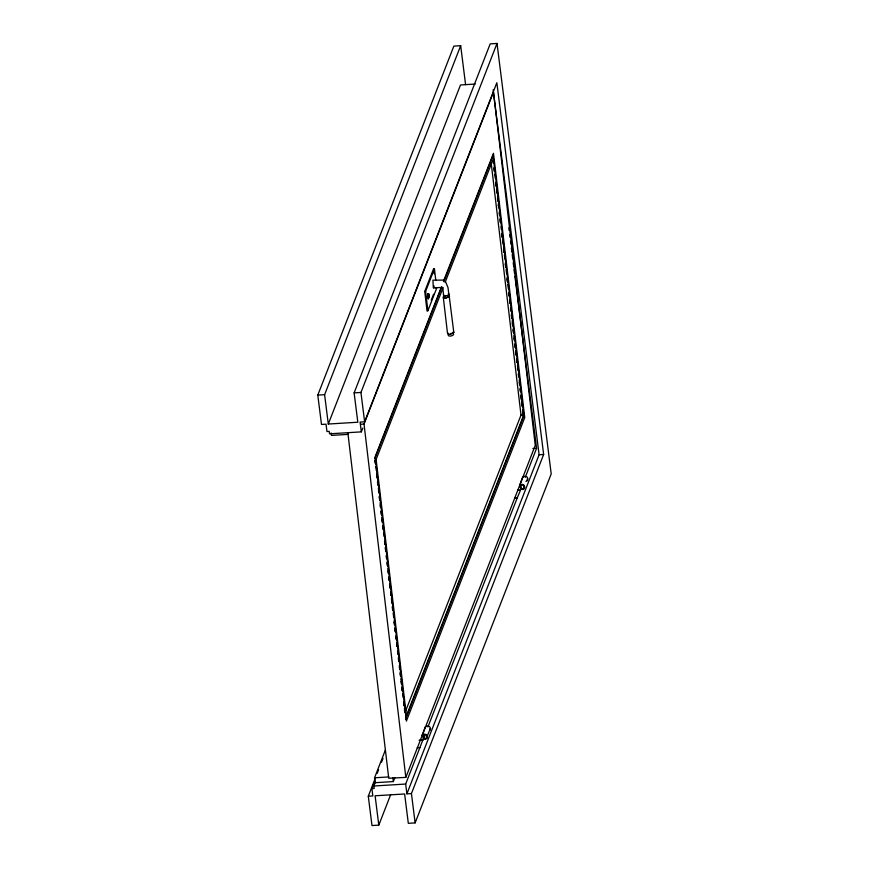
<?xml version="1.0" encoding="UTF-8"?>
<svg xmlns="http://www.w3.org/2000/svg" width="869" height="869" viewBox="0 0 869 869"><rect width="100%" height="100%" fill="white"/><g stroke="black" fill="none" stroke-linecap="round" stroke-linejoin="round"><path stroke-width="1.3" d="M428.841 293.907L428.015 293.961C426.755 301.337 431.741 295.612 427.765 293.852M428.732 297.252L428.2 299.088L428.591 293.809M443.483 280.1L432.914 280.166L433.327 287.791L441.789 287.487M433.827 287.997L434.065 285.912M426.505 738.129L426.158 735.185L424.8 734.653L423.594 735.326L423.942 738.259L425.299 738.802L426.505 738.129L429.221 731.166M429.677 730.003L430.025 728.515M430.079 730.394L430.535 728.483L429.634 726.647L427.906 725.952L425.31 726.788L422.204 735.391M527.048 480.242L527.407 478.754M362.797 428.102L361.33 431.871L329.536 433.816L329.221 431.372L326.95 431.513L326.027 424.181L321.487 424.452L317.793 395.102L453.868 46.1L460.679 45.677L465.588 84.684M375.169 778.559L368.293 796.2L371.986 825.55L378.797 825.137L375.104 795.787L404.628 793.973L408.321 823.323L415.132 822.9L551.207 473.898L497.014 43.45L490.203 43.863L354.128 392.875L357.822 422.225L328.297 424.039L324.604 394.689L460.679 45.677M328.297 424.039L460.505 84.956L475.267 84.043M361.33 431.871L360.092 422.084L364.632 421.802L360.939 392.462L497.014 43.45M364.632 421.802L496.84 82.718L543.646 454.465L411.439 793.549L415.132 822.9M405.834 777.386L364.024 424.072L493.462 92.103L535.271 445.406L405.834 777.386L388.736 778.255L347.828 432.534M435.934 288.182L436.694 288.15L427.885 310.744L427.027 311.015L424.745 291.43L433.653 268.608L434.435 268.771L435.793 280.394M427.885 310.744L425.625 291.365L434.435 268.771M431.241 300.196L433.588 294.189M441.202 287.357L375.136 456.822L406.399 721.074L524.746 417.554L493.473 153.302L443.451 281.36M374.887 458.484L441.865 286.716M443.831 281.665L492.582 156.616M443.147 287.487L376.114 459.419L406.453 715.839M445.113 282.425L493.418 158.538L523.757 414.958L405.584 717.837M368.293 796.2L372.834 795.928L371.91 788.585L374.181 788.444L373.876 786L375.158 782.697L374.55 777.798L385.38 750.023M377.135 773.508L378.612 769.728M381.556 762.167L383.033 758.387M371.91 788.585L374.854 781.025M405.182 712.156L521.009 415.078L491.137 162.688M405.573 719.152L523.518 416.62L522.725 409.886M375.158 782.697L393.331 781.579L394.808 777.788M378.797 825.137L390.626 794.787M519.586 485.63L522.693 477.027L524.072 476.255L527.005 476.885L527.907 478.721L527.45 480.633L525.908 481.491M411.439 793.549L406.898 793.831L405.671 784.044L419.857 747.644L417.174 747.807M419.857 747.644L424.496 735.75M427.928 726.94L517.24 497.883L514.557 498.046M525.311 477.19L536.586 448.274L514.915 276.212M517.728 489.931L520.466 490.257L517.24 497.883M406.898 793.831L539.106 454.748L493.147 89.735M447.687 295.427L448.925 294.428L448.502 293.505M449.599 296.362L445.797 298.165L443.722 297.839L443.233 296.763L447.459 332.979L447.948 334.054L450.012 334.38L453.824 332.577L449.11 295.286M453.379 332.61L450.099 334.152M522.932 477.505L523.735 477.048M519.532 485.141L522.117 484.305L523.844 485L524.746 486.836L524.289 488.747L522.747 489.605L521.02 488.921L520.118 487.074L520.574 485.174L519.76 485.619M422.149 734.902L424.735 734.077L426.462 734.761L427.363 736.608L426.907 738.509L425.365 739.378L423.637 738.683L422.736 736.847L423.192 734.935L422.388 735.38M447.741 295.46L445.656 295.981L443.874 295.699L443.451 294.776M424.745 291.43L425.625 291.365M427.657 294.895L428.471 294.852M428.254 295.156L429.08 295.102M428.504 295.319L427.07 296.459L427.885 296.405M428.341 296.731L429.167 296.677M427.972 297.665L429.047 297.719M317.793 395.102L324.604 394.689M354.128 392.875L360.939 392.462M348.306 434.37L331.437 435.402L331.132 432.958M532.86 448.502L536.586 448.274M539.106 454.748L543.646 454.465M517.783 490.42L520.466 490.257M420.346 739.693L423.029 739.53M419.064 740.269L423.084 740.019M374.55 777.798L388.823 776.929M373.876 786L405.671 784.044M360.82 424.235L364.024 424.072M521.009 415.078L523.757 414.958M443.961 295.656L445.678 295.927M445.645 281.904L448.035 287.693L448.817 294.439L448.415 293.548M448.73 295.471L449.154 296.394L445.884 297.937L444.102 297.665L443.679 296.742M453.336 331.502L453.824 332.577M453.183 333.642L453.607 334.565L452.423 335.586L450.327 336.118L448.556 335.836L448.132 334.913M447.904 332.957L448.328 333.881M428.037 293.809L428.254 297.622L427.928 297.155M508.821 227.819L509.169 230.513M509.668 234.543L510.005 237.237M510.516 241.267L510.853 243.95M511.363 247.991L511.874 252.021M512.21 254.704L512.721 258.745M513.221 262.775L513.731 266.805M514.068 269.499L514.578 273.529M392.864 777.907L393.331 781.579M492.593 155.312L492.919 158.006M493.234 160.7L493.559 163.394M494.037 167.435L494.515 171.475M494.83 174.169L495.308 178.21M495.786 182.251L496.264 186.292M496.579 188.986L497.057 193.027M497.535 197.067L498.013 201.108M498.339 203.802L498.817 207.843M499.295 211.884L499.61 214.578M500.088 218.619L500.566 222.66M501.044 226.7L501.359 229.394M501.847 233.435L502.325 237.476M502.64 240.17L503.118 244.211M503.596 248.252L504.074 252.292M504.389 254.986L504.867 259.027M505.345 263.068L505.823 267.109M506.149 269.803L506.627 273.844M507.105 277.884L507.583 281.925M507.898 284.619L508.376 288.66M508.854 292.701L509.169 295.395M509.658 299.436L510.136 303.477M510.614 307.517L510.929 310.211M511.406 314.252L511.884 318.293M512.199 320.987L512.677 325.028M513.155 329.069L513.633 333.109M513.959 335.803L514.437 339.844M514.915 343.885L515.393 347.926M515.708 350.62L516.186 354.661M516.664 358.701L517.142 362.742M517.468 365.436L517.946 369.477M518.424 373.518L518.739 376.212M519.217 380.253L519.695 384.294M520.173 388.334L520.488 391.028M520.966 395.069L521.443 399.11M521.769 401.804L522.247 405.845M494.016 168.716L494.331 171.399M495.764 183.5L496.08 186.183M496.557 190.213L496.872 192.907M497.513 198.273L497.828 200.967M498.306 204.997L498.632 207.68M499.262 213.057L499.577 215.751M500.055 219.781L500.381 222.464M501.804 234.565L502.13 237.248M503.553 249.338L503.879 252.032M505.302 264.122L505.628 266.816M507.051 278.906L507.377 281.589M508.799 293.689L509.125 296.372M509.603 300.402L509.918 303.096M510.548 308.473L510.874 311.156M511.352 315.186L511.667 317.88M512.297 323.257L512.623 325.94M513.101 329.97L513.416 332.664M514.057 338.03L514.372 340.724M514.85 344.754L515.165 347.437M515.806 352.814L516.121 355.508M516.599 359.538L516.914 362.221M517.555 367.598L517.87 370.281M518.348 374.322L518.663 377.005M519.304 382.382L519.619 385.065M520.096 389.095L520.412 391.789M520.889 395.819L521.367 399.849M521.845 403.879L522.16 406.573M522.638 410.602L523.279 415.979M375.05 459.831L375.527 463.861M375.842 466.555L376.32 470.585M376.635 473.268L377.113 477.298M377.591 481.328L378.069 485.358M378.384 488.052L378.862 492.082M379.34 496.112L379.818 500.142M380.144 502.836L380.611 506.866M381.089 510.896L381.567 514.926M381.893 517.62L382.36 521.65M382.838 525.68L383.316 529.71M383.642 532.393L384.109 536.423M384.587 540.464L385.065 544.494M385.391 547.177L385.869 551.207M386.336 555.237L386.662 557.931M387.139 561.961L387.617 565.991M387.932 568.684L388.41 572.714M388.888 576.744L389.366 580.774M389.681 583.457L390.159 587.487M390.637 591.528L391.115 595.558M391.43 598.241L391.908 602.271M392.386 606.301L392.864 610.342M393.179 613.025L393.657 617.055M394.135 621.085L394.45 623.779M394.928 627.809L395.406 631.839M395.884 635.869L396.199 638.552M396.677 642.593L397.155 646.623M397.633 650.653L397.948 653.336M398.426 657.366L398.904 661.407M399.382 665.437L399.697 668.12M400.174 672.15L400.652 676.18M400.967 678.874L401.445 682.904M401.923 686.934L402.401 690.964M402.716 693.658L403.194 697.688M403.672 701.717L404.15 705.747M404.465 708.431L404.943 712.471M374.963 460.537L375.289 463.231M376.722 475.354L377.037 478.048M377.515 482.089L377.83 484.783M378.471 490.17L378.786 492.864M379.264 496.905L379.59 499.599M380.22 504.987L380.546 507.681M381.024 511.722L381.339 514.415M381.98 519.803L382.295 522.497M382.773 526.538L383.099 529.232M384.532 541.354L384.848 544.048M385.325 548.089L385.64 550.783M386.281 556.171L386.596 558.865M387.074 562.906L387.4 565.6M388.03 570.987L388.356 573.681M388.834 577.722L389.149 580.416M389.79 585.804L390.105 588.498M390.583 592.539L390.909 595.232M391.539 600.62L391.865 603.314M392.343 607.355L392.658 610.049M394.091 622.171L394.407 624.865M394.884 628.906L395.21 631.6M395.84 636.988L396.166 639.682M396.644 643.723L396.959 646.417M397.6 651.804L397.915 654.498M398.393 658.539L398.719 661.233M399.349 666.621L399.675 669.315M400.153 673.356L400.468 676.049M401.109 681.437L401.424 684.131M401.902 688.172L402.217 690.866M403.651 702.988L403.976 705.682M404.454 709.723L404.769 712.417M442.864 288.801L443.559 294.776M433.653 268.608L434.261 273.833M520.976 485.554L521.324 488.497L522.671 489.041L523.888 488.356L523.54 485.423L522.182 484.88L520.976 485.554"/></g></svg>
